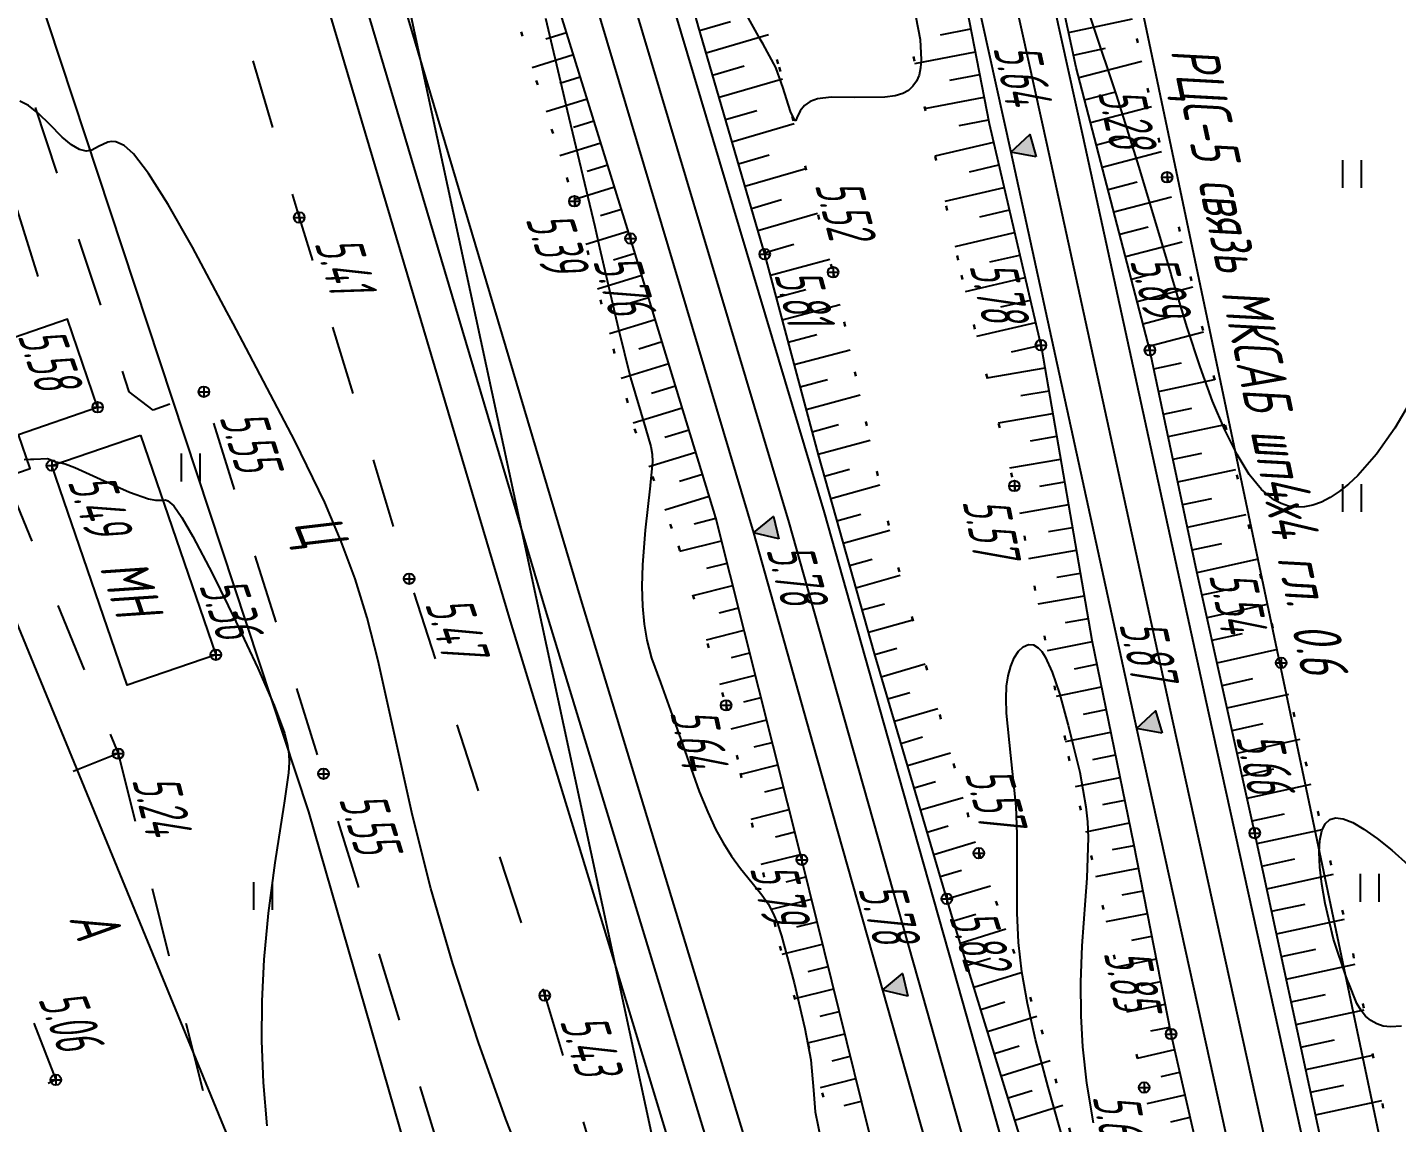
# Model space of a CAD drawing. Extents: x 1233805 to 1234355, y 654698 to 655114.
# Drawn here: x 1234114.77 to 1234144.34, y 654852.1 to 654875.75 of the extents above; entities that cross this region are included whole.
import ezdxf

# ---------------------------------------------------------------- set-up
doc = ezdxf.new("R2010")
doc.units = 0
doc.linetypes.add('ИИDash_15_15', pattern=[3, 1.5, -1.5])
doc.linetypes.add('ИИDot', pattern=[1, 0, -1])
for name, color, linetype, lineweight in [('ИИ_ГОРИЗОНТАЛИ_ОСН', 32, 'Continuous', 25), ('ИИ_ДОРОГИ_АД', 7, 'Continuous', 25), ('ИИ_ДОРОГИ_ЖД', 7, 'Continuous', 25), ('ИИ_КАБЕЛЬ_СВЯЗИ', 212, 'Continuous', 25), ('ИИ_ЛЭП_НН', 250, 'Continuous', 25), ('ИИ_ОТКОС', 7, 'Continuous', 25), ('ИИ_ОТМЕТКИ', 7, 'Continuous', 25), ('ИИ_СТРОЕНИЕ', 7, 'Continuous', 25), ('ИИ_ТЕПЛОТРАССА', 5, 'Continuous', 25), ('ИИ_УГОДЬЯ', 7, 'Continuous', 25), ('ИИ_ЭЛЕКТРОКАБЕЛЬ_НН', 240, 'Continuous', 25)]:
    doc.layers.add(name, color=color, linetype=linetype, lineweight=lineweight)
doc.styles.add('VNIPISIMPLEXCUR', font='simplex.shx', dxfattribs={"width": 0.8, "oblique": 15})
doc.styles.add('ГОСТ 2.304 КУРСИВ', font='cs_gost2304.shx', dxfattribs={"oblique": 15})
doc.linetypes.add('ИИ051193', pattern='A,4,-2,[22,3dservice.shx,S=1,R=0,X=0,Y=0],8,[22,3dservice.shx,S=1,R=180,X=0,Y=0],-2,4', length=20)
doc.linetypes.add('ИИ05133', pattern='A,4,[4,3dservice.shx,S=0.7,R=0,X=0,Y=0],4,-2', length=10)
doc.linetypes.add('ИИ05155', pattern='A,0,[41,3dservice.shx,S=3,R=0,X=0,Y=0],-12', length=12)
doc.linetypes.add('ИИ251225', pattern='A,2,-2,3,-0.6,["2Т",VNIPISIMPLEXCUR,S=2,R=0,X=0,Y=-1],-4.4,3,-2,8,-2,8,-2,6', length=43)

# ---------------------------------------------------------------- blocks, each defined once
blk = doc.blocks.new('ИИ05401')
at = {"color": 0, "linetype": 'Continuous', "lineweight": 25}
for points in [[(-0.4, 1.2), (-0.4, 0)], [(0.4, 1.2), (0.4, 0)]]:
    blk.add_lwpolyline(points, dxfattribs=at)
blk = doc.blocks.new('PICKET')
at = {"color": 0, "linetype": 'Continuous', "lineweight": 25}
for p, q in [((-0.23, 0), (0.23, 0)), ((0, 0.23), (0, -0.23))]:
    blk.add_line(p, q, dxfattribs=at)
blk.add_circle((0, 0), 0.23, dxfattribs=at)
at = {"color": 0, "linetype": 'Continuous', "style": 'VNIPISIMPLEXCUR', "oblique": 15, "width": 0.8}
blk.add_attdef('OTMETKA', (1.25, 0.3), '', height=2, dxfattribs=at)
at = {"color": 8, "linetype": 'Continuous', "style": 'VNIPISIMPLEXCUR', "oblique": 15, "width": 0.8, "flags": 1}
blk.add_attdef('NOMER', (1.25, -2.7), '', height=2, dxfattribs=at)
blk = doc.blocks.new('ИИ05025')
at = {"linetype": 'Continuous', "lineweight": 25}
blk.add_hatch(color=0, dxfattribs=at).paths.add_polyline_path([(0.5, 1), (0, 0), (-0.5, 1)])
at = {"color": 0, "linetype": 'Continuous', "lineweight": 25}
blk.add_lwpolyline([(0.5, 1), (0, 0), (-0.5, 1)], close=True, dxfattribs=at)
at = {"color": 0, "linetype": 'Continuous', "style": 'VNIPISIMPLEXCUR', "oblique": 15, "width": 0.8}
blk.add_attdef('HEIGHT', (1.2, 0), '', height=2, dxfattribs=at)

msp = doc.modelspace()

# ---------------------------------------------------------------- linework, layer by layer
at = {"layer": 'ИИ_ГОРИЗОНТАЛИ_ОСН', "elevation": 5.5, "flags": 128}
for points in [[(1234144.682, 654867.74), (1234144.301, 654867.095), (1234143.902, 654866.533), (1234143.498, 654866.073), (1234143.297, 654865.884), (1234143.099, 654865.725), (1234142.906, 654865.598), (1234142.716, 654865.499), (1234142.531, 654865.432), (1234142.35, 654865.394), (1234142.176, 654865.387), (1234142.006, 654865.41), (1234141.843, 654865.464), (1234141.686, 654865.548), (1234141.421, 654865.771), (1234141.156, 654866.096), (1234140.892, 654866.523), (1234140.626, 654867.056), (1234140.364, 654867.68), (1234140.094, 654868.418), (1234139.815, 654869.269), (1234139.47, 654870.412), (1234139.459, 654870.45), (1234138.777, 654872.728), (1234138.289, 654874.296), (1234137.273, 654877.332)], [(1234133.952, 654875.974), (1234134.045, 654875.487), (1234134.073, 654875.05), (1234134.058, 654874.874), (1234134.023, 654874.72), (1234133.967, 654874.588), (1234133.89, 654874.478), (1234133.793, 654874.39), (1234133.676, 654874.325), (1234133.505, 654874.273), (1234133.284, 654874.242), (1234132.619, 654874.238), (1234132.125, 654874.242), (1234131.829, 654874.207), (1234131.675, 654874.151), (1234131.55, 654874.065), (1234131.456, 654873.95), (1234131.386, 654873.797), (1234131.361, 654873.741), (1234131.341, 654873.736), (1234131.249, 654873.931), (1234131.081, 654874.458), (1234131.055, 654874.541), (1234130.931, 654874.881), (1234130.655, 654875.388), (1234130.595, 654875.493), (1234129.904, 654876.748)], [(1234125.955, 654875.951), (1234126.337, 654874.327), (1234126.427, 654873.959), (1234127.019, 654871.447), (1234127.122, 654870.997), (1234127.523, 654869.262), (1234127.79, 654868.183), (1234128.112, 654867.091), (1234128.229, 654866.701), (1234128.259, 654866.532), (1234128.267, 654866.365), (1234128.218, 654865.853), (1234128.217, 654865.847), (1234128.107, 654864.894), (1234128.05, 654864.144), (1234128.039, 654863.678), (1234128.05, 654863.248), (1234128.084, 654862.859), (1234128.141, 654862.514), (1234128.244, 654862.13), (1234128.436, 654861.598), (1234128.657, 654860.999), (1234128.832, 654860.493), (1234129.277, 654859.247), (1234129.459, 654858.802), (1234129.628, 654858.436), (1234129.791, 654858.136), (1234129.97, 654857.852), (1234130.166, 654857.583), (1234130.419, 654857.272), (1234130.629, 654857.014), (1234130.763, 654856.817), (1234130.874, 654856.613), (1234130.966, 654856.397), (1234131.054, 654856.132), (1234131.324, 654855.114), (1234131.558, 654854.127), (1234131.686, 654853.448), (1234131.742, 654852.793), (1234131.779, 654852.327), (1234131.91, 654851.693)], [(1234125.705, 654850.637), (1234125.101, 654852.167), (1234124.508, 654853.824), (1234123.956, 654855.523), (1234123.482, 654857.152), (1234123.082, 654858.73), (1234122.657, 654860.647), (1234122.342, 654862.072), (1234122.102, 654863), (1234121.842, 654863.84), (1234121.544, 654864.65), (1234121.187, 654865.487), (1234120.54, 654866.824), (1234119.492, 654868.823), (1234119.207, 654869.358), (1234119.076, 654869.606), (1234118.328, 654871.002), (1234117.807, 654871.922), (1234117.384, 654872.594), (1234117.055, 654873.02), (1234116.857, 654873.196), (1234116.675, 654873.278), (1234116.59, 654873.285), (1234116.505, 654873.272), (1234116.303, 654873.176), (1234116.154, 654873.099), (1234116.038, 654873.077), (1234115.893, 654873.112), (1234115.72, 654873.214), (1234115.519, 654873.382), (1234115.242, 654873.657), (1234115.011, 654873.887), (1234114.789, 654874.066), (1234114.601, 654874.154)], [(1234114.693, 654866.419), (1234114.83, 654866.422), (1234114.906, 654866.428), (1234115.202, 654866.439), (1234115.327, 654866.391), (1234115.374, 654866.366), (1234115.416, 654866.358), (1234115.578, 654866.321), (1234115.791, 654866.243), (1234116.343, 654865.994), (1234116.971, 654865.71), (1234117.38, 654865.566), (1234117.53, 654865.538), (1234117.655, 654865.537), (1234117.677, 654865.54), (1234117.745, 654865.543), (1234117.8, 654865.527), (1234117.927, 654865.415), (1234118.103, 654865.164), (1234118.34, 654864.755), (1234118.763, 654863.946), (1234119.269, 654862.919), (1234119.74, 654861.912), (1234120.094, 654861.104), (1234120.316, 654860.505), (1234120.375, 654860.277), (1234120.409, 654860.069), (1234120.419, 654859.87), (1234120.408, 654859.653), (1234120.312, 654858.993), (1234120.305, 654858.951), (1234120.11, 654857.707), (1234119.969, 654856.619), (1234119.874, 654855.619), (1234119.826, 654854.717), (1234119.822, 654853.862), (1234119.859, 654852.961), (1234119.935, 654852.024)], [(1234137.832, 654849.256), (1234136.812, 654852.863), (1234136.541, 654853.892), (1234136.364, 654854.666), (1234136.243, 654855.349), (1234136.173, 654855.983), (1234136.144, 654856.623), (1234136.144, 654857.505), (1234136.145, 654858.325), (1234136.122, 654858.922), (1234136.009, 654860.024), (1234135.913, 654860.938), (1234135.902, 654861.253), (1234135.914, 654861.52), (1234135.948, 654861.748), (1234136.004, 654861.955), (1234136.08, 654862.134), (1234136.172, 654862.276), (1234136.276, 654862.373), (1234136.385, 654862.419), (1234136.493, 654862.412), (1234136.597, 654862.352), (1234136.673, 654862.271), (1234136.749, 654862.156), (1234136.902, 654861.824), (1234137.057, 654861.362), (1234137.236, 654860.704), (1234137.243, 654860.677), (1234137.348, 654860.272), (1234137.5, 654859.665), (1234137.629, 654858.914), (1234137.662, 654858.588), (1234137.675, 654858.252), (1234137.646, 654857.378), (1234137.61, 654856.89), (1234137.543, 654855.911), (1234137.514, 654855.129), (1234137.517, 654854.402), (1234137.552, 654853.729), (1234137.641, 654852.945), (1234137.785, 654852.091)], [(1234144.441, 654854.176), (1234144.208, 654854.163), (1234144.051, 654854.181), (1234143.91, 654854.226), (1234143.783, 654854.297), (1234143.67, 654854.395), (1234143.572, 654854.517), (1234143.482, 654854.67), (1234143.296, 654855.122), (1234143.287, 654855.148), (1234143.251, 654855.245), (1234142.976, 654856.059), (1234142.792, 654856.83), (1234142.792, 654856.83), (1234142.722, 654857.243), (1234142.68, 654857.611), (1234142.666, 654857.927), (1234142.681, 654858.19), (1234142.724, 654858.396), (1234142.795, 654858.546), (1234142.893, 654858.64), (1234143.019, 654858.677), (1234143.184, 654858.656), (1234143.39, 654858.575), (1234143.634, 654858.434), (1234143.916, 654858.235), (1234144.236, 654857.977), (1234144.585, 654857.666)]]:
    msp.add_lwpolyline(points, dxfattribs=at)
at = {"layer": 'ИИ_ДОРОГИ_АД', "linetype": 'ИИDash_15_15', "flags": 128}
for points in [[(1234126.689, 654829.676), (1234127.329, 654829.972), (1234126.461, 654834.29), (1234126.777, 654834.512), (1234127.586, 654835.242), (1234127.29, 654837.879), (1234127.963, 654838.038), (1234125.426, 654845.827), (1234121.162, 654859.631), (1234118.578, 654867.881), (1234117.484, 654867.484), (1234116.967, 654867.881), (1234114.14, 654876.439), (1234115.869, 654876.956), (1234115.273, 654879.282), (1234114.57, 654879.467), (1234113.645, 654880.942), (1234113.021, 654884.241), (1234113.94, 654884.788), (1234112.99, 654888.387), (1234114.879, 654888.946), (1234116.065, 654888.425), (1234118.629, 654878.4), (1234120.638, 654871.643), (1234123.012, 654863.843), (1234125.938, 654854.842), (1234128.862, 654845.213), (1234131.822, 654836.098), (1234135.471, 654824.271), (1234140.427, 654806.922), (1234142.885, 654797.638), (1234146.516, 654784.081), (1234150.041, 654771.441), (1234150.666, 654769.382), (1234150.897, 654767.608), (1234151.142, 654764.927), (1234152.168, 654751.971), (1234152.086, 654749.149), (1234150.241, 654749.149), (1234149.545, 654748.878), (1234149.287, 654747.691), (1234149.485, 654744.069), (1234150.31, 654734.021), (1234151.83, 654725.792), (1234152.363, 654719.609), (1234152.756, 654716.684), (1234153.087, 654713.292), (1234153.459, 654712.216), (1234154.038, 654711.513), (1234154.765, 654711.141), (1234155.983, 654711.024), (1234158.109, 654711.076), (1234164.149, 654711.529)], [(1234084.73, 654854.933), (1234081.472, 654862.919), (1234098.901, 654869.691), (1234098.472, 654870.78), (1234106.472, 654873.659), (1234106.916, 654873.53), (1234112.217, 654875.398), (1234112.626, 654875.554), (1234113.417, 654872.71), (1234114.427, 654872.172), (1234115.316, 654869.338)], [(1234114.295, 654866.043), (1234116.724, 654860.064), (1234113.188, 654858.665), (1234115.381, 654853.019), (1234113.631, 654852.201)], [(1234116.724, 654860.064), (1234119.249, 654850.04)]]:
    msp.add_lwpolyline(points, dxfattribs=at)
at = {"layer": 'ИИ_ДОРОГИ_ЖД'}
for points in [[(1234091.501, 655090.918), (1234094.52, 655076.035), (1234105.726, 655021.778), (1234109.905, 655001.851), (1234114.884, 654978.356), (1234120.393, 654952.523), (1234127.025, 654921.772), (1234131.726, 654900.11), (1234135.523, 654882.619), (1234137.559, 654873.394), (1234140.276, 654860.946), (1234142.645, 654850.195), (1234144.452, 654842.046), (1234148.065, 654824.854), (1234149.076, 654819.629), (1234150.314, 654813.039), (1234151.481, 654806.375), (1234153.031, 654797.396), (1234154.279, 654789.561), (1234155.052, 654784.49), (1234155.608, 654780.973), (1234156.342, 654776.12), (1234157.71, 654767.332)], [(1234089.923, 655090.698), (1234092.962, 655075.716), (1234104.169, 655021.454), (1234108.349, 655001.523), (1234113.329, 654978.025), (1234118.838, 654952.19), (1234121.851, 654938.176), (1234125.471, 654921.436), (1234130.173, 654899.773), (1234133.97, 654882.279), (1234136.006, 654873.053), (1234138.723, 654860.605), (1234141.092, 654849.852), (1234142.897, 654841.711), (1234146.507, 654824.539), (1234147.514, 654819.331), (1234148.75, 654812.755), (1234149.915, 654806.102), (1234151.462, 654797.135), (1234152.708, 654789.316), (1234153.481, 654784.246), (1234154.037, 654780.73), (1234154.77, 654775.879), (1234156.141, 654767.076)], [(1234116.124, 654933.456), (1234124.736, 654892.506), (1234127.886, 654878.978), (1234131.978, 654865.275), (1234133.255, 654860.728), (1234134.768, 654855.389), (1234140.587, 654834.793), (1234146.065, 654815.301), (1234151.574, 654794.929), (1234153.034, 654789.627), (1234153.776, 654786.811), (1234154.272, 654784.743), (1234154.833, 654782.32), (1234155.403, 654779.66), (1234156.006, 654776.712), (1234156.746, 654772.857), (1234157.71, 654767.332), (1234158.419, 654762.646), (1234159.989, 654752.409), (1234160.565, 654748.8), (1234161.557, 654742.436), (1234162.702, 654735.126), (1234164.266, 654724.866)], [(1234114.566, 654933.135), (1234123.184, 654892.162), (1234126.349, 654878.57), (1234130.451, 654864.832), (1234131.725, 654860.296), (1234133.238, 654854.956), (1234139.056, 654834.362), (1234144.533, 654814.879), (1234150.04, 654794.511), (1234151.499, 654789.213), (1234152.234, 654786.424), (1234152.724, 654784.378), (1234153.281, 654781.974), (1234153.846, 654779.334), (1234154.447, 654776.403), (1234155.182, 654772.571), (1234156.141, 654767.076), (1234156.847, 654762.406), (1234158.418, 654752.159), (1234158.994, 654748.552), (1234159.986, 654742.19), (1234161.13, 654734.883), (1234162.694, 654724.626)], [(1234117.47, 654895.234), (1234118.65, 654890.897), (1234121.58, 654880.679), (1234126.719, 654863.384), (1234128.922, 654856.146), (1234131.326, 654848.225), (1234135.455, 654834.29), (1234139.69, 654819.626), (1234141.407, 654813.368), (1234145.054, 654800.116), (1234149.336, 654784.357), (1234151.885, 654775.074), (1234155.961, 654760.446), (1234158.547, 654751.124), (1234159.193, 654748.696), (1234159.896, 654745.994), (1234161.183, 654740.776), (1234162.124, 654736.377), (1234162.745, 654733.332), (1234163.469, 654729.525), (1234164.263, 654724.886), (1234166.18, 654712.872), (1234166.476, 654710.994)], [(1234115.936, 654894.817), (1234117.118, 654890.469), (1234120.054, 654880.233), (1234125.196, 654862.926), (1234127.401, 654855.683), (1234129.803, 654847.769), (1234133.929, 654833.843), (1234138.159, 654819.195), (1234139.873, 654812.948), (1234143.52, 654799.697), (1234147.802, 654783.938), (1234150.352, 654774.65), (1234154.429, 654760.021), (1234157.011, 654750.716), (1234157.656, 654748.292), (1234158.355, 654745.603), (1234159.633, 654740.419), (1234160.567, 654736.052), (1234161.185, 654733.024), (1234161.904, 654729.242), (1234162.694, 654724.626), (1234164.61, 654712.623), (1234164.882, 654710.892)]]:
    msp.add_lwpolyline(points, dxfattribs=at)
at = {"layer": 'ИИ_ДОРОГИ_ЖД', "linetype": 'ИИ05155', "flags": 128}
for points in [[(1234090.712, 655090.808), (1234093.741, 655075.876), (1234104.948, 655021.616), (1234109.127, 655001.687), (1234114.106, 654978.19), (1234119.616, 654952.357), (1234126.248, 654921.604), (1234130.95, 654899.942), (1234134.747, 654882.449), (1234136.783, 654873.223), (1234139.499, 654860.776), (1234141.869, 654850.023), (1234143.675, 654841.878), (1234147.286, 654824.697), (1234148.295, 654819.48), (1234149.532, 654812.897), (1234150.698, 654806.239), (1234152.247, 654797.266), (1234153.494, 654789.439), (1234154.266, 654784.368), (1234154.823, 654780.852), (1234155.556, 654775.999), (1234156.926, 654767.199)], [(1234083.906, 655090.311), (1234085.132, 655083.775), (1234087.8, 655070.028), (1234090.594, 655056.344), (1234096.117, 655029.026), (1234101.619, 655001.66), (1234107.135, 654974.217), (1234112.573, 654947.012), (1234115.345, 654933.295), (1234123.96, 654892.334), (1234127.117, 654878.774), (1234131.214, 654865.054), (1234132.49, 654860.512), (1234134.003, 654855.173), (1234139.822, 654834.577), (1234145.299, 654815.09), (1234150.807, 654794.72), (1234152.267, 654789.42), (1234153.005, 654786.618), (1234153.498, 654784.561), (1234154.057, 654782.147), (1234154.624, 654779.497), (1234155.227, 654776.558), (1234155.964, 654772.714), (1234156.926, 654767.204), (1234157.633, 654762.526), (1234159.204, 654752.284), (1234159.779, 654748.676), (1234160.771, 654742.313), (1234161.916, 654735.004), (1234163.48, 654724.746)], [(1234116.703, 654895.026), (1234117.884, 654890.683), (1234120.817, 654880.456), (1234125.957, 654863.155), (1234128.162, 654855.915), (1234130.565, 654847.997), (1234134.692, 654834.066), (1234138.925, 654819.41), (1234140.64, 654813.158), (1234144.287, 654799.907), (1234148.569, 654784.148), (1234151.118, 654774.862), (1234155.195, 654760.234), (1234157.779, 654750.92), (1234158.424, 654748.494), (1234159.125, 654745.799), (1234160.408, 654740.598), (1234161.345, 654736.214), (1234161.965, 654733.178), (1234162.686, 654729.383), (1234163.478, 654724.756), (1234165.395, 654712.747), (1234165.679, 654710.943)]]:
    msp.add_lwpolyline(points, dxfattribs=at)
at = {"layer": 'ИИ_КАБЕЛЬ_СВЯЗИ', "linetype": 'ИИ05133', "flags": 128}
msp.add_lwpolyline([(1234093.557, 654957.838), (1234120.737, 654959.921), (1234136.158, 654888.894), (1234151.947, 654813.869), (1234159.658, 654769.277), (1234148.525, 654766.836), (1234160.687, 654721.894), (1234162.284, 654710.725)], dxfattribs=at)
at = {"layer": 'ИИ_ЛЭП_НН', "elevation": -11.67, "flags": 128}
msp.add_lwpolyline([(1234104.321, 654887.734), (1234124.425, 654838.815), (1234128.15, 654826.001), (1234133.809, 654802.226), (1234139.478, 654774.055), (1234141.888, 654758.144), (1234145.849, 654713.984)], dxfattribs=at)
at = {"layer": 'ИИ_ОТКОС'}
for p, q in [((1234129.284, 654875.682, 5.826), (1234129.948, 654875.875, 5.826)), ((1234137.255, 654875.641, 5.578), (1234138.635, 654875.937, 5.578)), ((1234125.964, 654875.501, 5.499), (1234126.41, 654875.639, 5.499)), ((1234129.424, 654875.202, 5.826), (1234130.771, 654875.594, 5.826)), ((1234134.486, 654875.589, 5.862), (1234135.145, 654875.717, 5.862)), ((1234137.36, 654875.152, 5.578), (1234138.051, 654875.301, 5.578)), ((1234125.668, 654874.886, 5.499), (1234126.558, 654875.163, 5.499)), ((1234133.935, 654874.973, 5.862), (1234135.24, 654875.226, 5.862)), ((1234137.474, 654874.666, 5.578), (1234138.835, 654875.021, 5.578)), ((1234126.262, 654874.548, 5.499), (1234126.706, 654874.686, 5.499)), ((1234129.564, 654874.722, 5.826), (1234130.247, 654874.921, 5.826)), ((1234134.689, 654874.611, 5.862), (1234135.335, 654874.736, 5.862)), ((1234129.704, 654874.242, 5.826), (1234131.072, 654874.64, 5.826)), ((1234137.6, 654874.183, 5.578), (1234138.271, 654874.358, 5.578)), ((1234125.968, 654873.934, 5.499), (1234126.854, 654874.21, 5.499)), ((1234134.149, 654873.997, 5.862), (1234135.43, 654874.245, 5.862)), ((1234129.843, 654873.762, 5.826), (1234130.521, 654873.959, 5.826)), ((1234137.727, 654873.699, 5.578), (1234139.047, 654874.044, 5.578)), ((1234126.56, 654873.596, 5.499), (1234127.002, 654873.733, 5.499)), ((1234129.983, 654873.282, 5.826), (1234131.325, 654873.673, 5.826)), ((1234134.891, 654873.632, 5.862), (1234135.526, 654873.755, 5.862)), ((1234126.268, 654872.983, 5.499), (1234127.151, 654873.257, 5.499)), ((1234134.374, 654872.974, 5.862), (1234135.636, 654873.268, 5.862)), ((1234137.853, 654873.216, 5.578), (1234138.503, 654873.386, 5.578)), ((1234130.123, 654872.802, 5.826), (1234130.788, 654872.995, 5.826)), ((1234137.979, 654872.732, 5.578), (1234139.26, 654873.067, 5.578)), ((1234126.858, 654872.644, 5.499), (1234127.299, 654872.78, 5.499)), ((1234130.263, 654872.322, 5.826), (1234131.579, 654872.705, 5.826)), ((1234135.115, 654872.633, 5.862), (1234135.749, 654872.781, 5.862)), ((1234126.568, 654872.031, 5.499), (1234127.447, 654872.304, 5.499)), ((1234134.588, 654871.997, 5.862), (1234135.862, 654872.294, 5.862)), ((1234138.105, 654872.249, 5.578), (1234138.736, 654872.413, 5.578)), ((1234130.403, 654871.842, 5.826), (1234131.054, 654872.032, 5.826)), ((1234138.231, 654871.766, 5.578), (1234139.479, 654872.091, 5.578)), ((1234127.146, 654871.688, 5.499), (1234127.595, 654871.828, 5.499)), ((1234130.542, 654871.362, 5.826), (1234131.833, 654871.738, 5.826)), ((1234135.336, 654871.658, 5.862), (1234135.976, 654871.808, 5.862)), ((1234138.357, 654871.282, 5.578), (1234138.975, 654871.443, 5.578)), ((1234126.825, 654871.066, 5.499), (1234127.743, 654871.351, 5.499)), ((1234134.803, 654871.021, 5.862), (1234136.089, 654871.321, 5.862)), ((1234138.483, 654870.799, 5.578), (1234139.708, 654871.118, 5.578)), ((1234127.421, 654870.731, 5.499), (1234127.89, 654870.874, 5.499)), ((1234130.682, 654870.882, 5.826), (1234131.321, 654871.068, 5.826)), ((1234135.556, 654870.684, 5.862), (1234136.203, 654870.834, 5.862)), ((1234130.812, 654870.399, 5.826), (1234132.094, 654870.741, 5.826)), ((1234127.08, 654870.105, 5.499), (1234128.036, 654870.397, 5.499)), ((1234135.027, 654870.047, 5.862), (1234136.316, 654870.348, 5.862)), ((1234138.61, 654870.315, 5.578), (1234139.216, 654870.473, 5.578)), ((1234127.694, 654869.771, 5.499), (1234128.181, 654869.92, 5.499)), ((1234130.941, 654869.916, 5.826), (1234131.577, 654870.086, 5.826)), ((1234138.736, 654869.832, 5.578), (1234139.936, 654870.145, 5.578)), ((1234131.07, 654869.433, 5.826), (1234132.32, 654869.767, 5.826)), ((1234135.789, 654869.712, 5.862), (1234136.43, 654869.861, 5.862)), ((1234127.335, 654869.14, 5.499), (1234128.327, 654869.443, 5.499)), ((1234135.271, 654869.078, 5.862), (1234136.543, 654869.375, 5.862)), ((1234138.862, 654869.348, 5.578), (1234139.456, 654869.503, 5.578)), ((1234131.199, 654868.95, 5.826), (1234131.813, 654869.114, 5.826)), ((1234138.988, 654868.865, 5.578), (1234140.165, 654869.172, 5.578)), ((1234127.968, 654868.811, 5.499), (1234128.473, 654868.965, 5.499)), ((1234131.328, 654868.467, 5.826), (1234132.536, 654868.789, 5.826)), ((1234136.024, 654868.741, 5.862), (1234136.656, 654868.888, 5.862)), ((1234127.591, 654868.174, 5.499), (1234128.619, 654868.488, 5.499)), ((1234139.096, 654868.377, 5.578), (1234139.694, 654868.504, 5.578)), ((1234131.457, 654867.984, 5.826), (1234132.05, 654868.142, 5.826)), ((1234135.496, 654868.181, 5.862), (1234136.746, 654868.396, 5.862)), ((1234139.199, 654867.888, 5.578), (1234140.406, 654868.145, 5.578)), ((1234128.242, 654867.851, 5.499), (1234128.764, 654868.011, 5.499)), ((1234136.224, 654867.799, 5.862), (1234136.831, 654867.904, 5.862)), ((1234131.586, 654867.501, 5.826), (1234132.751, 654867.812, 5.826)), ((1234127.847, 654867.209, 5.499), (1234128.91, 654867.534, 5.499)), ((1234135.74, 654867.209, 5.862), (1234136.916, 654867.412, 5.862)), ((1234139.303, 654867.4, 5.578), (1234139.912, 654867.529, 5.578)), ((1234128.533, 654866.897, 5.499), (1234129.056, 654867.057, 5.499)), ((1234131.715, 654867.018, 5.826), (1234132.287, 654867.17, 5.826)), ((1234139.407, 654866.911, 5.578), (1234140.635, 654867.172, 5.578)), ((1234131.844, 654866.535, 5.826), (1234132.966, 654866.834, 5.826)), ((1234136.431, 654866.821, 5.862), (1234137.001, 654866.919, 5.862)), ((1234128.184, 654866.268, 5.499), (1234129.202, 654866.579, 5.499)), ((1234135.984, 654866.237, 5.862), (1234137.086, 654866.427, 5.862)), ((1234139.511, 654866.422, 5.578), (1234140.13, 654866.554, 5.578)), ((1234128.853, 654865.951, 5.499), (1234129.348, 654866.102, 5.499)), ((1234131.979, 654866.054, 5.826), (1234132.525, 654866.208, 5.826)), ((1234139.614, 654865.933, 5.578), (1234140.864, 654866.199, 5.578)), ((1234132.115, 654865.572, 5.826), (1234133.178, 654865.873, 5.826)), ((1234136.636, 654865.842, 5.862), (1234137.171, 654865.935, 5.862)), ((1234128.534, 654865.332, 5.499), (1234129.493, 654865.625, 5.499)), ((1234139.718, 654865.445, 5.578), (1234140.348, 654865.578, 5.578)), ((1234132.251, 654865.091, 5.826), (1234132.768, 654865.237, 5.826)), ((1234136.2, 654865.26, 5.862), (1234137.256, 654865.442, 5.862)), ((1234139.822, 654864.956, 5.578), (1234141.092, 654865.226, 5.578)), ((1234129.165, 654865.029, 5.499), (1234129.638, 654865.148, 5.499)), ((1234132.387, 654864.61, 5.826), (1234133.393, 654864.894, 5.826)), ((1234136.819, 654864.86, 5.862), (1234137.341, 654864.95, 5.862)), ((1234128.86, 654864.437, 5.499), (1234129.76, 654864.664, 5.499)), ((1234139.926, 654864.467, 5.578), (1234140.566, 654864.603, 5.578)), ((1234136.396, 654864.28, 5.862), (1234137.426, 654864.457, 5.862)), ((1234129.442, 654864.069, 5.499), (1234129.882, 654864.18, 5.499)), ((1234132.523, 654864.129, 5.826), (1234133.012, 654864.267, 5.826)), ((1234140.03, 654863.978, 5.578), (1234141.318, 654864.263, 5.578)), ((1234132.659, 654863.648, 5.826), (1234133.619, 654863.919, 5.826)), ((1234137.003, 654863.877, 5.862), (1234137.511, 654863.965, 5.862)), ((1234129.146, 654863.48, 5.499), (1234130.003, 654863.696, 5.499)), ((1234136.593, 654863.299, 5.862), (1234137.596, 654863.473, 5.862)), ((1234140.137, 654863.491, 5.578), (1234140.785, 654863.634, 5.578)), ((1234129.707, 654863.107, 5.499), (1234130.125, 654863.212, 5.499)), ((1234132.795, 654863.167, 5.826), (1234133.275, 654863.302, 5.826)), ((1234140.245, 654863.003, 5.578), (1234141.547, 654863.29, 5.578)), ((1234132.931, 654862.686, 5.826), (1234133.89, 654862.957, 5.826)), ((1234137.186, 654862.895, 5.862), (1234137.681, 654862.98, 5.862)), ((1234129.433, 654862.523, 5.499), (1234130.246, 654862.728, 5.499)), ((1234140.353, 654862.515, 5.578), (1234141.007, 654862.659, 5.578)), ((1234129.972, 654862.144, 5.499), (1234130.368, 654862.244, 5.499)), ((1234133.067, 654862.205, 5.826), (1234133.545, 654862.346, 5.826)), ((1234136.796, 654862.289, 5.862), (1234137.767, 654862.488, 5.862)), ((1234140.461, 654862.027, 5.578), (1234141.775, 654862.318, 5.578)), ((1234133.209, 654861.725, 5.826), (1234134.159, 654862.006, 5.826)), ((1234137.381, 654861.899, 5.862), (1234137.867, 654861.999, 5.862)), ((1234129.719, 654861.566, 5.499), (1234130.489, 654861.76, 5.499)), ((1234140.569, 654861.539, 5.578), (1234141.23, 654861.685, 5.578)), ((1234133.35, 654861.246, 5.826), (1234133.823, 654861.385, 5.826)), ((1234136.992, 654861.309, 5.862), (1234137.968, 654861.509, 5.862)), ((1234140.677, 654861.051, 5.578), (1234142.012, 654861.347, 5.578)), ((1234130.236, 654861.182, 5.499), (1234130.611, 654861.276, 5.499)), ((1234133.492, 654860.766, 5.826), (1234134.431, 654861.043, 5.826)), ((1234129.965, 654860.599, 5.499), (1234130.733, 654860.792, 5.499)), ((1234137.579, 654860.919, 5.862), (1234138.068, 654861.02, 5.862)), ((1234137.189, 654860.329, 5.862), (1234138.169, 654860.53, 5.862)), ((1234140.785, 654860.563, 5.578), (1234141.458, 654860.712, 5.578)), ((1234130.462, 654860.21, 5.499), (1234130.854, 654860.308, 5.499)), ((1234133.633, 654860.287, 5.826), (1234134.1, 654860.424, 5.826)), ((1234140.892, 654860.076, 5.578), (1234142.252, 654860.376, 5.578)), ((1234133.775, 654859.807, 5.826), (1234134.703, 654860.081, 5.826)), ((1234137.78, 654859.94, 5.862), (1234138.269, 654860.041, 5.862)), ((1234130.174, 654859.623, 5.499), (1234130.976, 654859.824, 5.499)), ((1234141, 654859.588, 5.578), (1234141.686, 654859.739, 5.578)), ((1234130.691, 654859.238, 5.499), (1234131.097, 654859.34, 5.499)), ((1234133.917, 654859.328, 5.826), (1234134.378, 654859.464, 5.826)), ((1234137.403, 654859.353, 5.862), (1234138.37, 654859.551, 5.862)), ((1234141.108, 654859.1, 5.578), (1234142.492, 654859.406, 5.578)), ((1234134.058, 654858.848, 5.826), (1234134.975, 654859.119, 5.826)), ((1234137.992, 654858.964, 5.862), (1234138.47, 654859.062, 5.862)), ((1234130.395, 654858.649, 5.499), (1234131.219, 654858.856, 5.499)), ((1234141.216, 654858.612, 5.578), (1234141.914, 654858.766, 5.578)), ((1234134.2, 654858.369, 5.826), (1234134.655, 654858.503, 5.826)), ((1234137.625, 654858.378, 5.862), (1234138.571, 654858.572, 5.862)), ((1234141.323, 654858.124, 5.578), (1234142.734, 654858.428, 5.578)), ((1234130.923, 654858.267, 5.499), (1234131.34, 654858.372, 5.499)), ((1234134.341, 654857.889, 5.826), (1234135.246, 654858.156, 5.826)), ((1234130.615, 654857.676, 5.499), (1234131.462, 654857.889, 5.499)), ((1234138.203, 654857.991, 5.862), (1234138.671, 654858.083, 5.862)), ((1234141.428, 654857.636, 5.578), (1234142.141, 654857.789, 5.578)), ((1234134.483, 654857.41, 5.826), (1234134.941, 654857.545, 5.826)), ((1234137.845, 654857.412, 5.862), (1234138.767, 654857.593, 5.862)), ((1234131.153, 654857.298, 5.499), (1234131.582, 654857.404, 5.499)), ((1234134.624, 654856.93, 5.826), (1234135.566, 654857.208, 5.826)), ((1234141.533, 654857.147, 5.578), (1234142.974, 654857.458, 5.578)), ((1234130.835, 654856.706, 5.499), (1234131.702, 654856.92, 5.499)), ((1234138.41, 654857.014, 5.862), (1234138.863, 654857.102, 5.862)), ((1234138.068, 654856.438, 5.862), (1234138.958, 654856.612, 5.862)), ((1234141.639, 654856.659, 5.578), (1234142.366, 654856.816, 5.578)), ((1234131.383, 654856.327, 5.499), (1234131.822, 654856.435, 5.499)), ((1234134.767, 654856.451, 5.826), (1234135.248, 654856.6, 5.826)), ((1234141.744, 654856.17, 5.578), (1234143.214, 654856.487, 5.578)), ((1234134.915, 654855.973, 5.826), (1234135.897, 654856.277, 5.826)), ((1234138.617, 654856.036, 5.862), (1234139.054, 654856.121, 5.862)), ((1234131.065, 654855.735, 5.499), (1234131.941, 654855.951, 5.499)), ((1234141.849, 654855.682, 5.578), (1234142.592, 654855.842, 5.578)), ((1234131.632, 654855.361, 5.499), (1234132.061, 654855.467, 5.499)), ((1234135.062, 654855.496, 5.826), (1234135.564, 654855.65, 5.826)), ((1234138.29, 654855.463, 5.862), (1234139.15, 654855.631, 5.862)), ((1234141.954, 654855.194, 5.578), (1234143.443, 654855.514, 5.578)), ((1234135.209, 654855.018, 5.826), (1234136.233, 654855.334, 5.826)), ((1234138.824, 654855.058, 5.862), (1234139.246, 654855.141, 5.862)), ((1234131.342, 654854.775, 5.499), (1234132.181, 654854.982, 5.499)), ((1234142.06, 654854.705, 5.578), (1234142.799, 654854.865, 5.578)), ((1234135.357, 654854.54, 5.826), (1234135.879, 654854.701, 5.826)), ((1234138.512, 654854.488, 5.862), (1234139.342, 654854.65, 5.862)), ((1234131.891, 654854.397, 5.499), (1234132.3, 654854.498, 5.499)), ((1234135.504, 654854.062, 5.826), (1234136.568, 654854.391, 5.826)), ((1234142.165, 654854.217, 5.578), (1234143.635, 654854.533, 5.578)), ((1234131.619, 654853.816, 5.499), (1234132.42, 654854.013, 5.499)), ((1234139.031, 654854.08, 5.862), (1234139.438, 654854.16, 5.862)), ((1234135.651, 654853.585, 5.826), (1234136.187, 654853.75, 5.826)), ((1234138.741, 654853.487, 5.862), (1234139.545, 654853.672, 5.862)), ((1234142.27, 654853.728, 5.578), (1234143, 654853.886, 5.578)), ((1234132.149, 654853.432, 5.499), (1234132.54, 654853.529, 5.499)), ((1234135.799, 654853.107, 5.826), (1234136.858, 654853.434, 5.826)), ((1234142.376, 654853.24, 5.578), (1234143.827, 654853.553, 5.578)), ((1234139.254, 654853.092, 5.862), (1234139.657, 654853.185, 5.862)), ((1234131.897, 654852.856, 5.499), (1234132.659, 654853.045, 5.499)), ((1234135.946, 654852.629, 5.826), (1234136.469, 654852.791, 5.826)), ((1234142.481, 654852.751, 5.578), (1234143.202, 654852.907, 5.578)), ((1234132.407, 654852.468, 5.499), (1234132.779, 654852.56, 5.499)), ((1234136.093, 654852.151, 5.826), (1234137.128, 654852.47, 5.826)), ((1234138.949, 654852.509, 5.862), (1234139.769, 654852.698, 5.862)), ((1234142.586, 654852.263, 5.578), (1234144.018, 654852.572, 5.578)), ((1234139.46, 654852.114, 5.862), (1234139.881, 654852.211, 5.862))]:
    msp.add_line(p, q, dxfattribs=at)
for points, elevation in [([(1234141.623, 654834.064), (1234140.675, 654835.465), (1234139.39, 654839.972), (1234138.1, 654845.109), (1234136.864, 654849.653), (1234134.739, 654856.543), (1234133.061, 654862.226), (1234131.849, 654866.515), (1234130.691, 654870.851), (1234129.261, 654875.762), (1234128.196, 654879.611), (1234126.879, 654885.228), (1234125.561, 654890.175), (1234123.929, 654897.453), (1234123.003, 654901.941), (1234121.999, 654907.488), (1234120.904, 654914.414), (1234119.677, 654921.184), (1234118.299, 654927.982), (1234115.512, 654941.28)], 5.826), ([(1234154.245, 654791.685), (1234153.321, 654797.687), (1234152.436, 654803.152), (1234152.002, 654807.119), (1234150.552, 654814.917), (1234149.767, 654818.707), (1234148.633, 654824.534), (1234146.982, 654832.259), (1234145.648, 654837.554), (1234143.98, 654845.402), (1234142.737, 654851.563), (1234141.274, 654858.349), (1234140.026, 654863.994), (1234139.01, 654868.78), (1234137.418, 654874.881), (1234136.059, 654881.209), (1234134.295, 654889.072), (1234132.689, 654896.682), (1234130.681, 654906.779), (1234128.548, 654916.045), (1234127.429, 654921.55), (1234126.004, 654927.913), (1234124.506, 654935.685)], 5.578), ([(1234145.123, 654823.356), (1234145.463, 654826.388), (1234144.734, 654829.992), (1234143.53, 654834.589), (1234142.615, 654839.643), (1234141.418, 654845.678), (1234140.449, 654849.739), (1234139.467, 654854.009), (1234138.665, 654858.113), (1234137.763, 654862.505), (1234136.673, 654868.815), (1234135.543, 654873.665), (1234134.845, 654877.263)], 5.862), ([(1234150.022, 654791.139), (1234149.275, 654794.551), (1234147.855, 654799.047), (1234146.858, 654802.439), (1234145.529, 654807.421), (1234144.633, 654811.345), (1234142.829, 654816.772), (1234141.964, 654820.166), (1234141.172, 654823.627), (1234139.794, 654827.911), (1234139.192, 654829.817), (1234138.107, 654833.212), (1234136.426, 654838.787), (1234135.337, 654843.28), (1234134.082, 654847.521), (1234133.11, 654851.22), (1234131.491, 654857.773), (1234129.635, 654865.161), (1234127.793, 654871.191), (1234126.25, 654876.153)], 5.499)]:
    msp.add_lwpolyline(points, dxfattribs=dict(at, elevation=elevation))
at = {"layer": 'ИИ_ОТКОС', "color": 33, "linetype": 'ИИDot', "lineweight": 30}
for points, elevation in [([(1234117.669, 654935.058), (1234119.397, 654927.696), (1234120.38, 654922.125), (1234122.46, 654912.938), (1234123.99, 654906.21), (1234125.033, 654901.101), (1234126.221, 654891.411), (1234127.712, 654886.39), (1234129.208, 654880.275), (1234131.006, 654874.891), (1234132.167, 654870.462), (1234133.572, 654864.084), (1234135.315, 654857.914), (1234136.671, 654854.102), (1234138.269, 654848.394), (1234139.323, 654845.312), (1234140.514, 654839.895), (1234141.605, 654836.053), (1234141.623, 654834.064)], 6.426), ([(1234121.916, 654931.899), (1234123.066, 654927.046), (1234123.901, 654922.976), (1234124.89, 654917.708), (1234125.482, 654912.768), (1234126.763, 654907.199), (1234128.334, 654901.025), (1234129.374, 654895.502), (1234130.42, 654889.549), (1234131.605, 654885.355), (1234132.556, 654880.811), (1234133.667, 654876.194), (1234134.939, 654870.399), (1234136.082, 654865.846), (1234137.253, 654860.01), (1234138.885, 654852.854), (1234139.566, 654849.156), (1234140.531, 654844.189), (1234141.853, 654838.682), (1234143.1, 654832.287), (1234144.718, 654824.797), (1234145.123, 654823.356)], 5.863), ([(1234127.115, 654929.146), (1234128.655, 654922.865), (1234129.656, 654916.579), (1234131.367, 654910.596), (1234132.224, 654905.183), (1234133.984, 654897.068), (1234135, 654892.277), (1234136.018, 654887.54), (1234137.325, 654881.963), (1234139.38, 654872.513), (1234141.844, 654862.025), (1234143.397, 654855.747), (1234144.734, 654848.915), (1234146.254, 654842.825), (1234147.427, 654838.829), (1234148.822, 654832.606), (1234150.536, 654823.057), (1234151.91, 654816.988), (1234152.916, 654810.14), (1234154.129, 654804.561), (1234155.207, 654796.8), (1234156.093, 654791.011)], 5.745), ([(1234124.029, 654880.707), (1234125.427, 654875.653), (1234126.579, 654871.995), (1234127.881, 654867.079), (1234128.826, 654864.55), (1234129.856, 654861.108), (1234130.17, 654859.642), (1234131.015, 654855.908), (1234132.238, 654851.674), (1234133.245, 654848.321), (1234134.234, 654844.07), (1234135.321, 654839.917), (1234136.661, 654835.319), (1234137.894, 654830.711), (1234139.842, 654824.196), (1234141.63, 654817.71), (1234143.092, 654812.161), (1234144.436, 654807.267), (1234146.267, 654801.186), (1234146.865, 654798.743), (1234147.836, 654795.267), (1234149.209, 654790.39)], 5.897)]:
    msp.add_lwpolyline(points, dxfattribs=dict(at, elevation=elevation))
at = {"layer": 'ИИ_СТРОЕНИЕ'}
for points in [[(1234110.664, 654871.007), (1234112.567, 654865.451), (1234114.823, 654866.224), (1234114.571, 654866.96), (1234116.283, 654867.546), (1234115.632, 654869.446), (1234113.92, 654868.859), (1234112.92, 654871.779)], [(1234117.211, 654866.946), (1234118.836, 654862.201), (1234116.918, 654861.544), (1234115.293, 654866.289)]]:
    msp.add_lwpolyline(points, close=True, dxfattribs=at)
at = {"layer": 'ИИ_ТЕПЛОТРАССА', "linetype": 'ИИ251225', "elevation": 25.52, "flags": 128}
msp.add_lwpolyline([(1233993.054, 654809.621), (1234024.354, 654813.78), (1234024.751, 654810.998), (1234028.542, 654811.539), (1234028.15, 654814.28), (1234116.084, 654825.883), (1234126.505, 654839.169), (1234120.846, 654858.805), (1234096.46, 654932.607), (1234095.08, 654937.177)], dxfattribs=at)
at = {"layer": 'ИИ_ЭЛЕКТРОКАБЕЛЬ_НН', "linetype": 'ИИ051193', "flags": 128}
msp.add_lwpolyline([(1234104.61, 654961.649), (1234152.102, 654740.983)], dxfattribs=at)

# ---------------------------------------------------------------- block references
at = {"layer": 'ИИ_ДОРОГИ_ЖД'}
ref = msp.add_blockref('ИИ05025', (1234136.006, 654873.053), dxfattribs=dict(at, xscale=0.4999999999999995, yscale=0.4999999999999995, zscale=0.4999999999999995, rotation=286.6730213371058))
ref.add_attrib('OTMETKA', '5.64', (1234135.624, 654875.305), dxfattribs={"layer": '0', "linetype": 'Continuous', "height": 1, "rotation": 282.4454, "style": 'ГОСТ 2.304 КУРСИВ', "oblique": 15, "width": 0.65})
ref = msp.add_blockref('ИИ05025', (1234130.45, 654864.833), dxfattribs=dict(at, xscale=0.4999999999999994, yscale=0.4999999999999994, zscale=0.4999999999999994, rotation=283.0613342133402))
ref.add_attrib('OTMETKA', '5.78', (1234130.72, 654864.466), dxfattribs={"layer": '0', "linetype": 'Continuous', "height": 1, "rotation": 285.6871, "style": 'ГОСТ 2.304 КУРСИВ', "oblique": 15, "width": 0.65})
ref = msp.add_blockref('ИИ05025', (1234138.723, 654860.605, 5.865), dxfattribs=dict(at, xscale=0.4999999999999995, yscale=0.4999999999999995, zscale=0.4999999999999995, rotation=286.6730213371058))
ref.add_attrib('OTMETKA', '5.87', (1234138.345, 654862.858, 5.865), dxfattribs={"layer": '0', "linetype": 'Continuous', "height": 1, "rotation": 282.3096, "style": 'ГОСТ 2.304 КУРСИВ', "oblique": 15, "width": 0.65})
ref = msp.add_blockref('ИИ05025', (1234133.238, 654854.956, 5.784), dxfattribs=dict(at, xscale=0.4999999999999993, yscale=0.4999999999999993, zscale=0.4999999999999993, rotation=283.0613342133402))
ref.add_attrib('OTMETKA', '5.78', (1234132.706, 654857.147, 5.784), dxfattribs={"layer": '0', "linetype": 'Continuous', "height": 1, "rotation": 285.776, "style": 'ГОСТ 2.304 КУРСИВ', "oblique": 15, "width": 0.65})
at = {"layer": 'ИИ_ОТМЕТКИ'}
ref = msp.add_blockref('PICKET', (1234139.38, 654872.513, 5.284), dxfattribs=dict(at, xscale=0.5, yscale=0.5, zscale=0.5))
ref.add_attrib('OTMETKA', '5.28', (1234137.883, 654874.354, 5.284), dxfattribs={"layer": '0', "color": 0, "linetype": 'Continuous', "height": 1, "rotation": 282.269, "style": 'ГОСТ 2.304 КУРСИВ', "oblique": 15, "width": 0.65})
ref = msp.add_blockref('PICKET', (1234132.167, 654870.462, 5.516), dxfattribs=dict(at, xscale=0.5, yscale=0.5, zscale=0.5))
ref.add_attrib('OTMETKA', '5.52', (1234131.771, 654872.346, 5.516), dxfattribs={"layer": '0', "color": 0, "linetype": 'Continuous', "height": 1, "rotation": 284.6908, "style": 'ГОСТ 2.304 КУРСИВ', "oblique": 15, "width": 0.65})
ref = msp.add_blockref('PICKET', (1234126.579, 654871.995, 5.386), dxfattribs=dict(at, xscale=0.5, yscale=0.5, zscale=0.5))
ref.add_attrib('OTMETKA', '5.39', (1234125.522, 654871.609, 5.386), dxfattribs={"layer": '0', "color": 0, "linetype": 'Continuous', "height": 1, "rotation": 287.4818, "style": 'ГОСТ 2.304 КУРСИВ', "oblique": 15, "width": 0.65})
ref = msp.add_blockref('PICKET', (1234120.638, 654871.643, 5.412), dxfattribs=dict(at, xscale=0.5, yscale=0.5, zscale=0.5))
ref.add_attrib('OTMETKA', '5.41', (1234120.963, 654871.089, 5.412), dxfattribs={"layer": '0', "color": 0, "linetype": 'Continuous', "height": 1, "rotation": 286.9263, "style": 'ГОСТ 2.304 КУРСИВ', "oblique": 15, "width": 0.65})
ref = msp.add_blockref('PICKET', (1234127.793, 654871.191, 5.755), dxfattribs=dict(at, xscale=0.5, yscale=0.5, zscale=0.5))
ref.add_attrib('OTMETKA', '5.76', (1234126.977, 654870.703, 5.755), dxfattribs={"layer": '0', "color": 0, "linetype": 'Continuous', "height": 1, "rotation": 286.987, "style": 'ГОСТ 2.304 КУРСИВ', "oblique": 15, "width": 0.65})
ref = msp.add_blockref('PICKET', (1234130.691, 654870.851, 5.805), dxfattribs=dict(at, xscale=0.5, yscale=0.5, zscale=0.5))
ref.add_attrib('OTMETKA', '5.81', (1234130.893, 654870.412, 5.805), dxfattribs={"layer": '0', "color": 0, "linetype": 'Continuous', "height": 1, "rotation": 284.9501, "style": 'ГОСТ 2.304 КУРСИВ', "oblique": 15, "width": 0.65})
ref = msp.add_blockref('PICKET', (1234136.656, 654868.888, 5.777), dxfattribs=dict(at, xscale=0.5, yscale=0.5, zscale=0.5))
ref.add_attrib('OTMETKA', '5.78', (1234135.109, 654870.601, 5.777), dxfattribs={"layer": '0', "color": 0, "linetype": 'Continuous', "height": 1, "rotation": 283.1199, "style": 'ГОСТ 2.304 КУРСИВ', "oblique": 15, "width": 0.65})
ref = msp.add_blockref('PICKET', (1234139.01, 654868.78, 5.892), dxfattribs=dict(at, xscale=0.5, yscale=0.5, zscale=0.5))
ref.add_attrib('OTMETKA', '5.89', (1234138.576, 654870.709, 5.892), dxfattribs={"layer": '0', "color": 0, "linetype": 'Continuous', "height": 1, "rotation": 284.6227, "style": 'ГОСТ 2.304 КУРСИВ', "oblique": 15, "width": 0.65})
ref = msp.add_blockref('PICKET', (1234116.283, 654867.546, 5.582), dxfattribs=dict(at, xscale=0.5, yscale=0.5, zscale=0.5))
ref.add_attrib('OTMETKA', '5.58', (1234114.55, 654869.087, 5.582), dxfattribs={"layer": '0', "color": 0, "linetype": 'Continuous', "height": 1, "rotation": 288.9048, "style": 'ГОСТ 2.304 КУРСИВ', "oblique": 15, "width": 0.65})
ref = msp.add_blockref('PICKET', (1234118.578, 654867.881, 5.546), dxfattribs=dict(at, xscale=0.5, yscale=0.5, zscale=0.5))
ref.add_attrib('OTMETKA', '5.55', (1234118.908, 654867.329, 5.546), dxfattribs={"layer": '0', "color": 0, "linetype": 'Continuous', "height": 1, "rotation": 287.3941, "style": 'ГОСТ 2.304 КУРСИВ', "oblique": 15, "width": 0.65})
ref = msp.add_blockref('PICKET', (1234115.293, 654866.289, 5.49), dxfattribs=dict(at, xscale=0.5, yscale=0.5, zscale=0.5))
ref.add_attrib('OTMETKA', '5.49', (1234115.631, 654865.934, 5.49), dxfattribs={"layer": '0', "color": 0, "linetype": 'Continuous', "height": 1, "rotation": 288.9048, "style": 'ГОСТ 2.304 КУРСИВ', "oblique": 15, "width": 0.65})
ref = msp.add_blockref('PICKET', (1234136.082, 654865.846, 5.567), dxfattribs=dict(at, xscale=0.5, yscale=0.5, zscale=0.5))
ref.add_attrib('OTMETKA', '5.57', (1234134.958, 654865.51, 5.567), dxfattribs={"layer": '0', "color": 0, "linetype": 'Continuous', "height": 1, "rotation": 281.3444, "style": 'ГОСТ 2.304 КУРСИВ', "oblique": 15, "width": 0.65})
ref = msp.add_blockref('PICKET', (1234118.836, 654862.201, 5.356), dxfattribs=dict(at, xscale=0.5, yscale=0.5, zscale=0.5))
ref.add_attrib('OTMETKA', '5.36', (1234118.468, 654863.695, 5.356), dxfattribs={"layer": '0', "color": 0, "linetype": 'Continuous', "height": 1, "rotation": 288.9048, "style": 'ГОСТ 2.304 КУРСИВ', "oblique": 15, "width": 0.65})
ref = msp.add_blockref('PICKET', (1234123.012, 654863.843, 5.473), dxfattribs=dict(at, xscale=0.5, yscale=0.5, zscale=0.5))
ref.add_attrib('OTMETKA', '5.47', (1234123.348, 654863.295, 5.473), dxfattribs={"layer": '0', "color": 0, "linetype": 'Continuous', "height": 1, "rotation": 288.0105, "style": 'ГОСТ 2.304 КУРСИВ', "oblique": 15, "width": 0.65})
ref = msp.add_blockref('PICKET', (1234141.844, 654862.025, 5.539), dxfattribs=dict(at, xscale=0.5, yscale=0.5, zscale=0.5))
ref.add_attrib('OTMETKA', '5.54', (1234140.284, 654863.917, 5.539), dxfattribs={"layer": '0', "color": 0, "linetype": 'Continuous', "height": 1, "rotation": 281.8845, "style": 'ГОСТ 2.304 КУРСИВ', "oblique": 15, "width": 0.65})
ref = msp.add_blockref('PICKET', (1234129.856, 654861.108, 5.639), dxfattribs=dict(at, xscale=0.5, yscale=0.5, zscale=0.5))
ref.add_attrib('OTMETKA', '5.64', (1234128.645, 654860.96, 5.639), dxfattribs={"layer": '0', "color": 0, "linetype": 'Continuous', "height": 1, "rotation": 282.0849, "style": 'ГОСТ 2.304 КУРСИВ', "oblique": 15, "width": 0.65})
ref = msp.add_blockref('PICKET', (1234116.724, 654860.064, 5.239), dxfattribs=dict(at, xscale=0.5, yscale=0.5, zscale=0.5))
ref.add_attrib('OTMETKA', '5.24', (1234117.022, 654859.495, 5.239), dxfattribs={"layer": '0', "color": 0, "linetype": 'Continuous', "height": 1, "rotation": 284.1402, "style": 'ГОСТ 2.304 КУРСИВ', "oblique": 15, "width": 0.65})
ref = msp.add_blockref('PICKET', (1234141.274, 654858.349, 5.658), dxfattribs=dict(at, xscale=0.5, yscale=0.5, zscale=0.5))
ref.add_attrib('OTMETKA', '5.66', (1234140.864, 654860.426, 5.658), dxfattribs={"layer": '0', "color": 0, "linetype": 'Continuous', "height": 1, "rotation": 282.4674, "style": 'ГОСТ 2.304 КУРСИВ', "oblique": 15, "width": 0.65})
ref = msp.add_blockref('PICKET', (1234121.162, 654859.631, 5.551), dxfattribs=dict(at, xscale=0.5, yscale=0.5, zscale=0.5))
ref.add_attrib('OTMETKA', '5.55', (1234121.49, 654859.078, 5.551), dxfattribs={"layer": '0', "color": 0, "linetype": 'Continuous', "height": 1, "rotation": 287.1657, "style": 'ГОСТ 2.304 КУРСИВ', "oblique": 15, "width": 0.65})
ref = msp.add_blockref('PICKET', (1234135.315, 654857.914, 5.568), dxfattribs=dict(at, xscale=0.5, yscale=0.5, zscale=0.5))
ref.add_attrib('OTMETKA', '5.57', (1234135.006, 654859.634, 5.568), dxfattribs={"layer": '0', "color": 0, "linetype": 'Continuous', "height": 1, "rotation": 285.7742, "style": 'ГОСТ 2.304 КУРСИВ', "oblique": 15, "width": 0.65})
ref = msp.add_blockref('PICKET', (1234131.491, 654857.773, 5.79), dxfattribs=dict(at, xscale=0.5, yscale=0.5, zscale=0.5))
ref.add_attrib('OTMETKA', '5.79', (1234130.367, 654857.589, 5.79), dxfattribs={"layer": '0', "color": 0, "linetype": 'Continuous', "height": 1, "rotation": 283.8782, "style": 'ГОСТ 2.304 КУРСИВ', "oblique": 15, "width": 0.65})
ref = msp.add_blockref('PICKET', (1234134.624, 654856.93, 5.818), dxfattribs=dict(at, xscale=0.5, yscale=0.5, zscale=0.5))
ref.add_attrib('OTMETKA', '5.82', (1234134.668, 654856.543, 5.818), dxfattribs={"layer": '0', "color": 0, "linetype": 'Continuous', "height": 1, "rotation": 287.1427, "style": 'ГОСТ 2.304 КУРСИВ', "oblique": 15, "width": 0.65})
ref = msp.add_blockref('PICKET', (1234139.467, 654854.009, 5.848), dxfattribs=dict(at, xscale=0.5, yscale=0.5, zscale=0.5))
ref.add_attrib('OTMETKA', '5.85', (1234138.01, 654855.762, 5.848), dxfattribs={"layer": '0', "color": 0, "linetype": 'Continuous', "height": 1, "rotation": 281.0592, "style": 'ГОСТ 2.304 КУРСИВ', "oblique": 15, "width": 0.65})
ref = msp.add_blockref('PICKET', (1234125.938, 654854.842, 5.432), dxfattribs=dict(at, xscale=0.5, yscale=0.5, zscale=0.5))
ref.add_attrib('OTMETKA', '5.43', (1234126.263, 654854.288, 5.432), dxfattribs={"layer": '0', "color": 0, "linetype": 'Continuous', "height": 1, "rotation": 286.8896, "style": 'ГОСТ 2.304 КУРСИВ', "oblique": 15, "width": 0.65})
ref = msp.add_blockref('PICKET', (1234115.381, 654853.019, 5.061), dxfattribs=dict(at, xscale=0.5, yscale=0.5, zscale=0.5))
ref.add_attrib('OTMETKA', '5.06', (1234114.991, 654854.76, 5.061), dxfattribs={"layer": '0', "color": 0, "linetype": 'Continuous', "height": 1, "rotation": 291.2264, "style": 'ГОСТ 2.304 КУРСИВ', "oblique": 15, "width": 0.65})
ref = msp.add_blockref('PICKET', (1234138.885, 654852.854, 5.667), dxfattribs=dict(at, xscale=0.5, yscale=0.5, zscale=0.5))
ref.add_attrib('OTMETKA', '5.67', (1234137.771, 654852.656, 5.667), dxfattribs={"layer": '0', "color": 0, "linetype": 'Continuous', "height": 1, "rotation": 280.4322, "style": 'ГОСТ 2.304 КУРСИВ', "oblique": 15, "width": 0.65})
at = {"layer": 'ИИ_УГОДЬЯ', "xscale": 0.5, "yscale": 0.5, "zscale": 0.5}
for p in [(1234143.371, 654872.284), (1234118.287, 654865.945), (1234143.371, 654865.284), (1234119.851, 654856.69), (1234143.752, 654856.865)]:
    msp.add_blockref('ИИ05401', p, dxfattribs=at)

# ---------------------------------------------------------------- texts
at = {"layer": 'ИИ_ДОРОГИ_АД', "style": 'ГОСТ 2.304 КУРСИВ', "oblique": 15, "width": 0.8}
for s, p in [('Ц', (1234120.509, 654865.031)), ('А', (1234115.653, 654856.508))]:
    msp.add_text(s, height=1, rotation=291.7076, dxfattribs=at).set_placement(p)
at = {"layer": 'ИИ_КАБЕЛЬ_СВЯЗИ', "color": 7, "style": 'ГОСТ 2.304 КУРСИВ', "oblique": 15, "width": 0.8}
msp.add_text('РЦС-5 связь МКСАБ шп4х4 гл. 0.6', height=1, rotation=281.8845, dxfattribs=at).set_placement((1234139.451, 654875.252, -11.67))
at = {"layer": 'ИИ_СТРОЕНИЕ', "style": 'ГОСТ 2.304 КУРСИВ', "oblique": 15, "width": 0.8}
msp.add_text('МН', height=1, rotation=288.9048, dxfattribs=at).set_placement((1234116.318, 654864.088))

doc.saveas('drawing.dxf')
